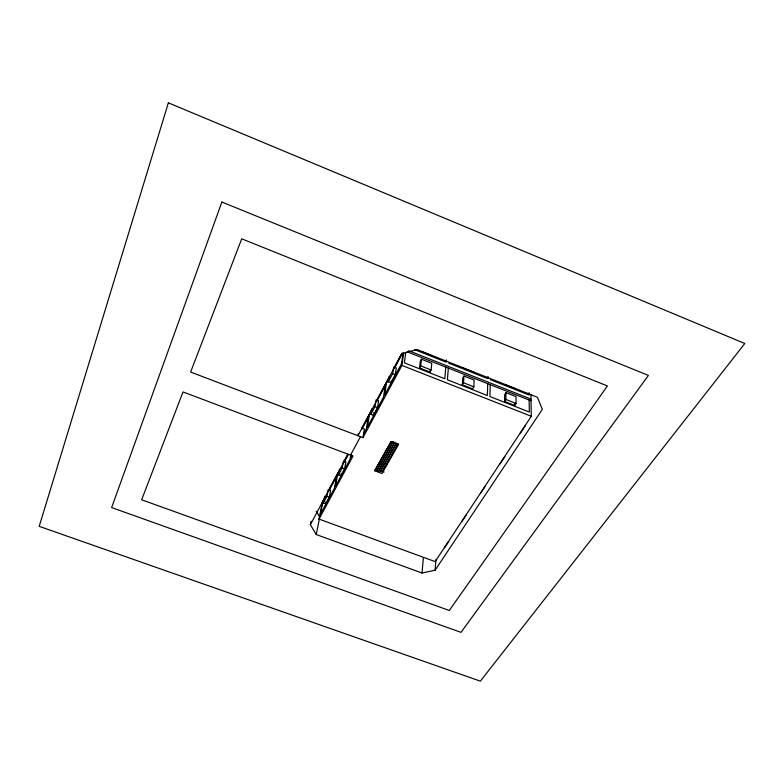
<?xml version="1.0" encoding="UTF-8"?>
<svg xmlns="http://www.w3.org/2000/svg" width="784" height="784" viewBox="0 0 784 784"><rect width="100%" height="100%" fill="white"/><g stroke="black" fill="none" stroke-linecap="round" stroke-linejoin="round"><path stroke-width="1.18" d="M514.765 405.446L516.048 403.456L516.039 396.616L505.945 392.617L504.68 394.617L504.602 401.437L514.765 405.446L514.765 403.721M504.602 401.437L505.866 399.438L505.945 392.617M490.255 384.67L489.902 396.518L529.347 412.051L529.151 400.065M487.726 383.67L487.344 395.508L447.409 379.779L448.35 368.098M487.971 376.428L487.893 378.701L448.742 363.178M473.85 386.816L474.173 380.064L463.952 376.016L462.746 378.055L462.325 384.787L472.625 388.844L473.85 386.816L463.54 382.749L463.952 376.016M311.081 521.223L310.366 524.692L316.266 534.541L422.008 573.016L435.1 570.213L435.933 559.531M445.792 367.079L444.812 378.76L404.368 362.835L405.759 352.457M446.39 359.925L446.204 362.179L414.491 349.605M422.008 573.016L423.389 557.61M431.112 369.97L431.788 363.306L421.429 359.209L420.283 361.277L419.528 367.931L429.955 372.037L431.112 369.97L420.675 365.854L421.429 359.209M429.955 372.037L430.122 370.362M402.976 353.251L401.555 363.619L384.572 395.156L386.345 383.474M391.108 441.568L374.654 470.763L381.994 473.516L398.605 444.43L391.108 441.568L374.654 470.763M530.915 394.528L531.297 416.284L435.159 561.609L319.019 519.077L353.016 456.082L183.005 391.941L141.649 499.79L449.301 610.491L607.394 385.963L241.717 238.816L190.63 372.057L362.963 437.639L401.937 365.413L403.652 352.829M396.371 443.019L380.416 471.076L382.249 471.772L397.694 444.332M394.44 442.735L378.525 470.831L380.416 471.076M389.148 376.232L388.315 381.788L390.902 382.798L395.283 374.664L396.224 368.01L393.646 367M390.902 382.798L391.147 381.122M393.098 441.421L376.624 470.576L378.525 470.831M388.315 381.788L392.676 373.645L393.49 368.108M374.723 470.322L376.624 470.576M385.287 385.444L383.503 397.145L367.343 427.143L369.303 415.314M371.783 408.719L370.861 414.354L373.39 415.324L377.555 407.582L378.613 400.849L376.937 400.193M373.39 415.324L373.801 412.776M370.861 414.354L375.007 406.602L376.095 399.869M368.294 417.196L366.324 429.024L363.551 434.189M362.963 437.639L364.413 429.073L361.424 427.937M358.317 433.591L357.945 435.728L401.741 353.829L417 349.507L537.412 397.243L542.322 409.356L435.1 570.213M351.369 455.2L350.948 457.591L352.016 455.602M350.83 454.612L349.978 459.395L335.307 486.619L337.581 474.594M339.492 469.155L338.414 474.888L340.834 475.79L344.617 468.763L345.871 461.894L343.451 460.992M338.414 474.888L342.177 467.852L343.245 462.129M340.834 475.79L341.256 473.497M336.659 476.3L334.386 488.344L320.382 514.333L322.792 502.23M324.674 496.145L323.302 503.073L325.674 503.945L329.29 497.242L330.623 490.323L329.045 489.735M325.674 503.945L326.124 501.642M323.302 503.073L326.899 496.36L328.261 489.441M316.266 534.541L319.49 518.312M319.019 519.077L322.469 501.75L323.625 499.594M328.8 489.912L338.012 472.693M343.764 461.923L347.792 454.397M361.6 428.564L371.391 410.267M376.565 400.585L388.648 377.976M393.833 368.294L401.888 353.221M310.366 524.692L348.057 454.21M322.136 503.455L323.9 500.153M328.898 490.823L338.698 472.507M344.284 462.06L348.194 454.749M362.09 428.789L372.155 409.983M376.722 401.447L389.138 378.241M394.744 367.784L402.574 353.143M350.536 455.151L360.454 436.678M419.528 367.931L420.675 365.854M376.555 471.017L393.039 441.853M378.456 471.262L394.969 442.127M380.358 471.517L396.312 443.45M382.249 471.772L398.233 443.734M462.325 384.787L463.54 382.749M444.518 547.781L448.713 541.43M462.148 521.135L466.539 514.48M480.612 493.224L485.218 486.266M499.967 463.971L504.798 456.67M520.282 433.268L525.368 425.594M326.899 496.36L329.29 497.242M342.177 467.852L344.617 468.763M382.308 471.331L384.131 472.017M375.007 406.602L377.555 407.582M392.676 373.645L395.283 374.664M505.866 399.438L516.048 403.456M401.937 365.413L531.297 416.284M408.719 350.713L530.993 399.115M407.014 351.742L531.023 400.8M421.41 351.506L431.631 355.564M463.373 368.147L473.467 372.145M504.808 384.572L514.784 388.531M490.402 379.691L529.073 395.018L529.043 392.715M316.256 511.276L319.725 517.156M168.364 102.841L39.2 526.338L480.337 681.159L744.8 343.51L168.364 102.841M221.872 202.037L111.632 507.571L460.992 632.355L648.397 375.428L221.872 202.037"/></g></svg>
